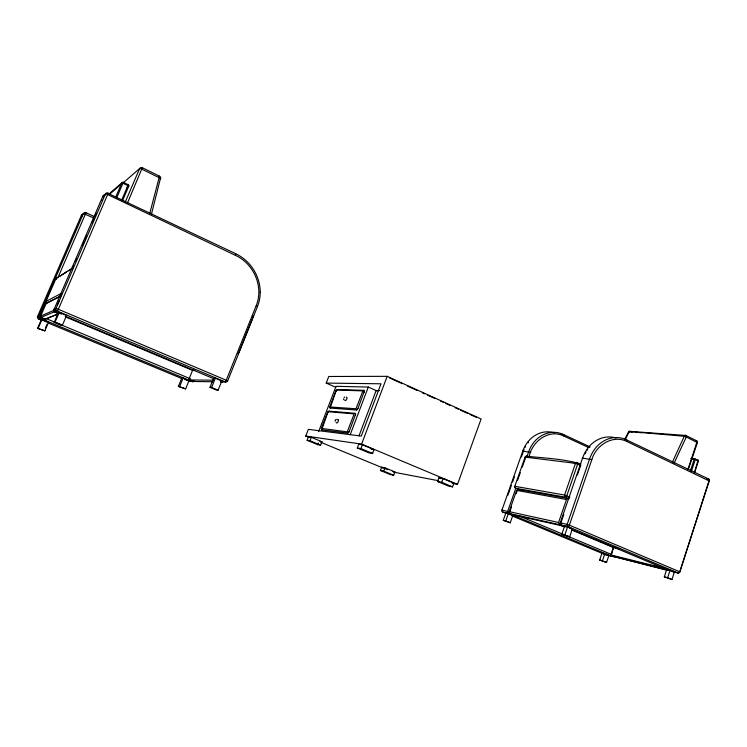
<?xml version="1.0" encoding="UTF-8"?>
<svg xmlns="http://www.w3.org/2000/svg" width="747" height="747" viewBox="0 0 747 747"><rect width="100%" height="100%" fill="white"/><g stroke="black" fill="none" stroke-linecap="round" stroke-linejoin="round"><path stroke-width="1.12" d="M128.223 184.752L121.602 200.345M338.456 420.244C338.755 421.467 336.589 424.221 336.103 422.428M116.644 197.983L123.292 182.352A1.092 0.999 41.1 0 0 121.864 182.772L109.604 193.52M43.933 319.613L44.222 318.81L45.259 319.165L58.014 314.057M343.62 399.01L343.601 399.701M45.278 319.165A1.008 0.962 15.7 0 1 43.952 319.623L39.89 317.942A1.018 0.962 15.6 0 1 39.311 316.672L53.616 310.453L102.806 196.302L105.448 193.94A2.232 2.064 38.5 0 1 108.24 193.081L58.434 309.09C58.387 312.349 51.412 311.387 58.527 313.338M56.669 279.294L55.838 278.752L58.191 277.034L86.017 212.699L94.393 216.611M188.627 380.951L188.767 380.4M128.195 184.705A1.083 0.999 41.7 0 1 128.764 186.096L127.046 187.553M335.104 421.131L335.272 420.589M613.464 556.17L613.707 556.926L614.473 556.45L670.283 570.4M151.454 214.137L160.484 178.216A2.269 0.486 14.8 0 0 159.083 177.646L141.921 169.195A2.334 0.551 24.7 0 0 140.427 168.607L139.642 168.533L123.404 182.651M149.802 213.297L159.531 176.133L158.99 176.647M670.292 570.325L666.455 568.784L666.707 569.746M694.393 473.309L698.398 461.039L698.109 460.105L694.337 472.898M671.955 579.532L667.631 577.72L670.134 570.026L666.819 569.195L664.316 576.861L671.955 579.532L674.448 571.847L670.134 570.026M671.516 571.352L678.043 572.996A1.653 1.298 -80.3 0 0 679.779 571.978L709.043 480.554A1.531 1.018 -63.2 0 0 708.558 478.883M679.77 571.969L709.248 480.993A1.625 1.27 -84.7 0 0 708.539 478.948L626.593 439.908A35.352 28.974 -84.1 0 0 613.455 437.695C606.34 438.554 599.906 442.616 595.462 448.163A32.569 26.705 -84.3 0 0 589.607 458.91L567.16 524.366A1.737 1.447 -80.4 0 0 567.981 526.542L678.043 572.996M690.284 471.142L694.355 458.854L698.025 460.087M691.358 471.478L695.354 459.097L691.638 458.303M687.847 469.732L696.867 442.224A1.522 0.971 -61.9 0 0 696.409 440.627M688.454 469.097L697.437 442.644L686.278 437.004A1.783 0.514 25.4 0 0 685.111 436.341L643.046 432.681C639.516 433.157 630.412 430.655 628.582 432.532M599.673 560.026L602.026 553.032L604.809 553.723L608.889 555.423L606.536 562.435L599.673 560.026L606.536 562.435M602.456 560.754L604.809 553.723M613.576 546.683L610.803 554.984L611.13 555.861L667.202 570.344M613.754 546.832L611.167 555.871L666.819 569.802M569.644 536.832L572.389 528.811L567.627 526.803L564.601 526.121L561.856 534.124L569.644 536.832L561.856 534.124M565.367 526.831L561.081 525.02A1.727 1.438 -80.3 0 1 560.259 522.853L582.548 458.079A32.233 26.528 -84.2 0 1 588.365 447.444C592.782 441.953 599.178 437.929 606.237 437.088A34.997 28.778 -84.1 0 1 616.107 438.031M511.508 506.886L509.193 513.469L560.231 524.833L563.789 514.478M577.356 475.027L580.746 465.157M564.872 534.843L567.627 526.803M567.963 526.607A1.643 0.934 -67.9 0 0 569.373 525.141L591.839 459.629C595.863 445.315 612.755 434.306 626.994 441.542L709.333 481.003M510.248 522.732L512.806 515.43L508.352 513.572L505.831 513.012L503.263 520.295L510.248 522.732L503.263 520.295M507.932 495.149L511.396 485.335M512.554 482.067L514.478 476.605M521.415 456.977L523.339 451.524M517.643 480.209L520.304 472.664M522.2 467.277L525.617 457.584M515.719 488.566L507.708 511.312A1.587 1.354 -79.8 0 0 508.474 513.292L612.054 556.44A1.513 1.233 -79.8 0 0 613.343 556.113M526.775 457.155L528.689 451.739A29.721 25.109 -83.9 0 1 534.17 441.953C538.382 436.855 544.451 433.204 551.071 432.448A32.261 27.237 -83.8 0 1 563.425 434.502L589.57 446.65M505.775 520.883L508.352 513.572M516.14 493.73L518.101 488.155M529.156 456.725C531.92 441.636 548.681 428.582 563.696 435.977L588.832 447.64M452.57 486.857L453.905 483.15L443.055 478.594L438.909 477.828L437.565 481.516L448.359 486.026L452.57 486.857L441.71 482.319L437.565 481.516M452.943 483.496L457.5 484.364L481.105 418.983L387.189 376.329L328.764 376.488L326.215 383.09L335.814 387.31M441.71 482.319L443.055 478.594M393.688 475.232L394.92 471.927L384.966 467.809L381.652 467.202L380.428 470.489L390.326 474.569L393.688 475.232L383.734 471.133L380.428 470.489M383.734 471.133L384.966 467.809M372.594 453.438L374.023 449.619L362.379 444.736L358.719 444.204L357.281 448.004L368.869 452.841L372.594 453.438L360.932 448.573L357.281 448.004M326.215 383.09L381.007 383.79L361.259 436.052L308.343 429.366L305.747 436.071L361.604 444.101L387.189 376.329M360.932 448.573L362.379 444.736M350.194 434.754L368.299 387.058L376.74 390.83M358.962 435.94L376.133 390.55L379.476 390.634M355.32 414.977L349.166 431.551A1.382 0.504 -66.9 0 1 348.952 432.009L348.111 432.98A3.109 1.149 -66.9 0 1 347.626 433.111L321.92 429.852M364.06 391.96L357.953 408.422A1.373 0.504 -66.4 0 1 357.748 408.88L356.786 409.926A3.1 1.139 -66.4 0 1 356.403 410.019L330.295 408.067M320.612 445.119L321.92 441.72L311.322 437.34L308.418 436.92L307.11 440.3L317.662 444.642L320.612 445.119L310.005 440.749L307.11 440.3M310.005 440.749L311.322 437.34M318.614 431.673L336.057 386.311L368.299 387.058M327.69 412.661L321.798 429.758A2.941 1.018 -67 0 0 322.05 429.898M336.001 391.026L330.155 407.993A2.923 1.018 -66.5 0 0 330.417 408.123M317.662 444.642L318.306 442.962M225.062 381.969A1.914 0.486 -66.6 0 0 226.304 380.083L256.202 305.635C264.046 286.783 253.728 263.598 235.398 255.325L107.773 194.64A2.418 0.486 24.4 0 0 106.242 194.033L105.448 193.94L56.062 308.315L54.055 309.23A2.232 2.12 18.7 0 0 55.325 311.966L55.68 310.705M235.398 255.325L235.707 253.709L107.923 193.352M38.965 317.858L38.601 318.997L41.841 320.351M335.263 420.598L336.169 419.244M218.133 390.139L221.812 380.979L215.332 378.243L213.661 378.243L209.982 387.376L216.453 390.074L218.133 390.139L211.634 387.432L209.982 387.376M252.533 318.381L238.685 352.901A1.98 1.914 78.7 0 1 238.004 353.751M225.099 381.885A2.017 1.97 88.4 0 0 227.686 380.858L257.463 306.569A39.143 37.443 62.2 0 0 260.227 292.226M211.634 387.432L215.332 378.243M178.393 386.386L181.745 378.178L183.09 378.187L188.991 380.643L185.648 388.87L178.393 386.386L185.648 388.87M179.728 386.423L183.09 378.187M212.736 381.745L192.25 381.474L188.646 379.971L192.894 369.532M336.122 391.083L337.196 389.654A2.923 1.008 -66.3 0 1 337.551 389.551M327.812 412.708L328.885 411.298A2.932 1.018 -66.7 0 1 329.231 411.214M523.815 450.254L524.077 449.638M125.375 201.802L139.642 168.533A2.157 1.98 44 0 1 142.313 167.73L127.438 203.072M115.944 196.592L121.873 182.772L128.773 186.022M62.421 325.16L66.567 315.514L59.237 312.423L58.331 312.788L54.195 322.405L61.506 325.449L62.421 325.16L55.063 322.088L54.195 322.405M122.415 200.952L128.773 186.106M45.362 328.185L47.005 324.375M44.857 330.809L48.574 322.19L41.991 319.455L41.272 319.744L37.555 328.335L44.857 330.809L37.555 328.335M72.59 267.893L73.514 265.745M75.363 261.459L76.754 258.247M82.301 245.399L84.15 241.113M85.074 238.975L86.465 235.763M92.012 222.905L93.861 218.628M94.785 216.481L96.167 213.268M57.36 304.851L59.088 300.864M55.063 322.088L59.237 312.423M85.989 212.727A1.998 1.849 34.3 0 0 83.421 213.53L39.087 315.813L37.49 316.551A1.998 1.896 15.5 0 0 38.629 318.997L40.254 318.325L40.898 317.167M60.89 295.924A1.111 1.055 21.5 0 0 59.629 296.484L44.82 303.992L39.32 316.681L44.222 318.81M55.857 278.734L46.043 301.377A2.017 1.914 19.1 0 0 46.706 303.581M44.811 303.982A1.008 0.952 18.4 0 1 46.137 303.534L39.88 317.895L54.242 311.854L54.774 310.845L60.134 313.18M38.256 328.082L41.991 319.455M59.228 312.722L58.976 313.245M672.421 462.132L684.364 436.108M674.205 462.935L686.278 437.004M625.342 439.507L627.237 435.622M624.567 439.591L628.488 431.943A1.503 1.27 -88 0 1 630.038 431.364L685.811 435.454L696.391 440.665M627.424 435.249L628.563 433.036M192.651 380.438L191.895 381.465A1.811 1.793 85.2 0 0 193.846 381.091M585.022 453.868L585.368 453.233M525.225 447.229L525.543 446.641M344.059 397.74L344.572 397.04M585.713 452.607L586.078 451.982M587.254 450.189L587.665 449.61M528.101 442.831L528.502 442.327M589.495 447.341L590.009 446.781M54.045 309.211L54.97 309.772M83.44 213.539L81.348 215.407L82.6 216.294M85.335 213.297L85.998 212.718M109.744 194.127L119.875 185.284M160.269 178.916L160.726 178.542A2.148 1.98 42.2 0 0 159.447 176.161L142.322 167.711M60.386 275.998L60.89 275.643M61.459 275.251L62.393 274.635M58.191 277.034L66.903 271.777M62.627 274.485L63.103 274.177M63.7 273.804L64.672 273.187M66.278 272.179L65.661 272.571M65.951 272.085L71.002 269.088L72.263 269.013M64.914 273.028L65.409 272.72M68.425 270.825L69.069 270.423M69.723 270.022L70.582 269.518M70.984 269.284L72.104 268.687M61.712 293.926L60.75 293.702L46.053 301.34L46.884 301.872M46.137 303.525L60.096 296.484M227.704 380.849L56.062 308.315A2.26 2.148 19.1 0 0 57.351 311.116L225.09 381.904L221.187 381.857A1.886 0.476 -66.6 0 1 221.159 380.867M43.952 319.632L57.631 314.142M48.574 322.19L47.827 322.471L41.272 319.744M257.463 306.569L256.202 305.635M83.468 213.521L93.945 218.059M235.622 253.719L235.707 253.709A42.551 40.758 61.6 0 1 250.749 265.671C256.735 273.15 260.227 282.618 260.227 292.226M514.702 486.269L564.667 495.046L569.858 497.11M194.827 370.316L192.549 370.372L65.194 316.756M59.657 296.484L60.414 296.708M188.646 379.971L213.409 380.176M188.627 381.372L191.942 381.446L40.235 318.334A2.026 1.914 15.8 0 1 39.068 315.813L40.655 316.308M337.429 389.504L363.882 390.336A3.091 1.139 -66.1 0 1 364.181 390.466L364.331 391.559A1.373 0.504 -66.1 0 1 364.191 392.016M525.505 457.537L525.094 457.117A1.569 1.335 -86.9 0 1 526.794 456.221C544.815 458.191 563.434 458.77 580.764 463.98M329.875 406.975L356.02 408.758L362.893 390.905L336.29 389.99L329.772 406.938M329.1 411.158L355.161 413.296A3.1 1.139 -66.6 0 1 355.451 413.436L355.581 414.566A1.373 0.504 -66.6 0 1 355.441 415.033M560.371 434.24L563.425 434.502M690.798 458.751L694.654 459.2L698.548 461.058M707.064 478.752L708.539 478.93M560.353 522.891L560.633 523.189M319.94 441.421L321.92 441.72M371.222 449.199L374.023 449.619M580.755 465.521L576.133 463.663L571.296 462.813L525.094 457.117L514.823 486.25A1.587 1.354 -81.7 0 0 515.589 488.239L565.386 497.194L568.458 498.538M569.233 498.651L517.68 489.341L520.398 490.508M392.67 471.506L394.92 471.927M451.795 482.749L453.905 483.15M393.669 472.16L438.125 480.657M560.269 522.853L567.16 524.366M561.081 525.02L567.972 526.56M512.806 515.43L505.831 513.012M569.345 528.129L572.389 528.811M567.244 524.403L569.457 525.15M619.721 548.961L612.923 547.346L571.38 529.856M666.455 568.784L610.71 554.9L612.661 555.759M607.022 554.956L608.889 555.423M672.225 571.287L674.448 571.847M606.732 555.105L612.054 556.44M614.473 556.45L613.604 556.151M664.316 576.861L667.631 577.72M54.774 310.845L53.625 310.453A1.111 1.055 18.3 0 0 54.242 311.844L58.686 313.721M526.803 456.212L528.325 456.847M381.652 467.202L387.59 469.648M305.747 436.071L308.959 437.406M320.752 442.271L382.884 467.958M46.566 318.764L190.774 378.934M519.324 516.009L611.195 554.349M509.193 513.469L511.928 514.608L563.126 526.056L560.231 524.833M184.686 379.401L187.618 380.625M602.026 553.032L606.088 554.722M48.275 323.031L182.277 378.757M505.952 513.366L502.74 512.031A1.569 1.345 -79.7 0 1 501.965 510.042L522.816 451.048A29.45 24.94 -83.9 0 1 528.269 441.356C532.452 436.304 538.475 432.681 545.049 431.943A31.962 27.06 -83.8 0 1 554.33 432.83M512.386 516.046L605.668 554.834M438.909 477.828L440.87 478.65M58.331 312.788L61.459 314.104M564.601 526.121L566.497 526.924M666.819 569.195L671.114 571.007M66.016 316.495L213.698 378.701M571.8 529.539L667.211 569.728M559.662 524.917L563.929 526.719M361.604 444.101L457.5 484.364M569.401 525.141L679.509 571.698M45.66 304.44L44.848 304.038M515.579 488.258L520.444 490.34M38.993 317.316L37.509 316.579L81.367 215.388A1.97 1.83 33.9 0 1 83.375 214.408M530.687 452.393L522.62 451.067L523.227 451.468M502.32 510.332L501.835 510.033L509.706 512.003A1.494 0.775 -68 0 1 508.455 513.357L502.74 512.031A1.485 0.756 -68 0 1 502.414 510.967M591.839 459.629L582.324 458.079L582.893 458.527M389.504 377.926L402.222 383.706M407.526 386.106L417.059 390.438M422.363 392.847L424.483 393.809M427.657 395.247L435.081 398.618M440.385 401.027L443.559 402.465M445.679 403.427L449.918 405.35M455.222 407.759L458.397 409.197M460.516 410.168L467.939 413.53M470.059 414.492L476.418 417.377M630.038 431.355L632.065 432.326M123.255 182.343L128.185 184.724M103.319 196.844L102.797 196.34M101.751 200.523L101.704 200.448A0.99 0.915 37.6 0 1 101.984 200.084M344.638 399.962C345.198 401.97 347.346 398.945 347.01 397.852A3.025 1.083 -66.3 0 0 346.225 397.227M337.233 419.861A3.044 1.083 -66.8 0 1 338.447 420.253M321.976 429.693A2.129 0.738 -67 0 1 321.64 428.227M327.644 412.605A2.073 0.719 -66.7 0 1 329.025 411.326M354.974 413.408A2.26 0.831 -66.6 0 1 355.413 414.921M349.082 431.561A2.204 0.812 -66.9 0 1 347.579 432.877M330.342 407.918A2.129 0.738 -66.5 0 1 329.987 406.499M335.954 390.98A2.064 0.719 -66.2 0 1 337.345 389.673M363.705 390.438A2.25 0.822 -66.1 0 1 364.162 391.904M357.878 408.422A2.194 0.812 -66.4 0 1 356.356 409.786M55.838 278.724A2.008 1.886 25.1 0 1 57.855 277.679M60.88 295.504A2.213 2.101 22.2 0 1 60.722 293.692M71.451 268.855A2.204 2.092 26 0 1 72.823 267.743M190.672 381.054A1.793 1.774 84.4 0 1 188.711 381.418M102.806 196.256A2.204 2.036 38.1 0 1 105.047 195.191M223.474 381.287A1.989 1.942 88.2 0 1 221.196 381.838M194.425 381.073A2.297 1.755 6.2 0 1 192.296 381.633M222.251 381.717A2.493 1.597 34.7 0 1 220.776 382.016M252.888 315.664A1.97 1.896 76.2 0 1 252.99 317.307M684.261 436.089A1.625 1.242 -85.3 0 1 685.802 435.464M685.83 435.408A1.531 0.962 -62 0 1 686.241 437.004M696.381 440.683A1.606 1.27 -86.4 0 1 697.11 442.728M628.993 432.168A1.419 0.831 -63.3 0 1 630.048 431.318M679.471 571.688A1.559 1.046 -68.8 0 1 678.033 573.042M626.612 439.862A1.597 0.934 -63.7 0 1 626.966 441.533M561.062 525.076A1.625 0.915 -68 0 1 560.623 523.992M669.882 570.334A1.541 1.027 -68.8 0 1 669.9 569.756M671.964 570.475A1.634 1.289 -80.2 0 1 671.31 571.063M563.443 434.455A1.457 0.784 -64.8 0 1 563.677 435.977M612.942 555.964A1.429 0.878 -68.8 0 1 612.045 556.487M605.406 554.676A1.41 0.859 -68.8 0 1 605.257 553.639M607.115 554.293A1.503 1.223 -79.7 0 1 606.947 554.517M566.637 499.528A2.138 1.466 -13.9 0 1 568.719 498.492M559.746 524.581A2.166 1.177 48.7 0 1 558.709 522.657M525.991 456.819A1.494 0.775 -68.3 0 1 526.812 456.165M577.319 462.486A1.615 0.906 -67.8 0 1 577.618 464.214L566.786 495.765A1.606 0.896 -66.8 0 1 565.404 497.119M577.3 462.552A1.699 1.429 -81.5 0 0 575.433 463.504L564.583 495.028A1.709 1.429 -82.1 0 0 565.386 497.175M515.57 488.305A1.494 0.775 -67.1 0 1 515.234 487.212M521.089 490.452A1.494 0.775 -67.1 0 1 521.089 489.574M521.555 490.424A1.503 0.756 80.4 0 1 521.266 489.602M321.303 428.386L347.234 431.859L354.162 413.913L327.914 411.681L321.303 428.32M566.487 499.491L558.569 522.48L509.155 511.63L516.625 490.387L566.487 499.491"/></g></svg>
